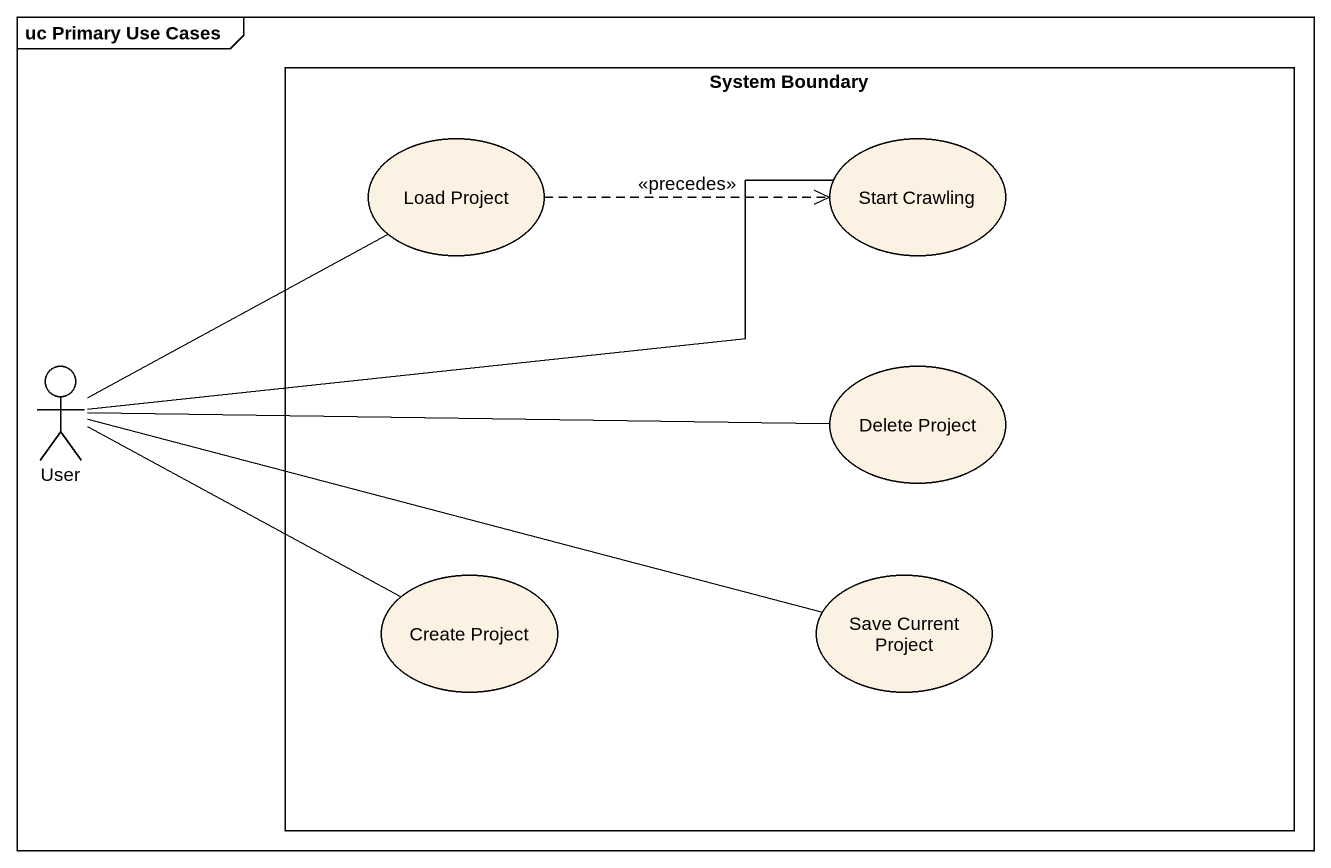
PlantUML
@startuml
mainframe uc Primary Use Cases
rectangle "System Boundary" as System_Boundary {
  usecase "Load Project" as Load_Project
  usecase "Start Crawling" as Start_Crawling
  usecase "Delete Project" as Delete_Project
  usecase "Create Project" as Create_Project
  usecase "Save Current Project" as Save_Current_Project
}
actor User
Load_Project .right.> Start_Crawling : <<precedes>>
User -up- Load_Project
User -right- Start_Crawling
User -right- Delete_Project
User -right- Create_Project
User -right- Save_Current_Project
@enduml
